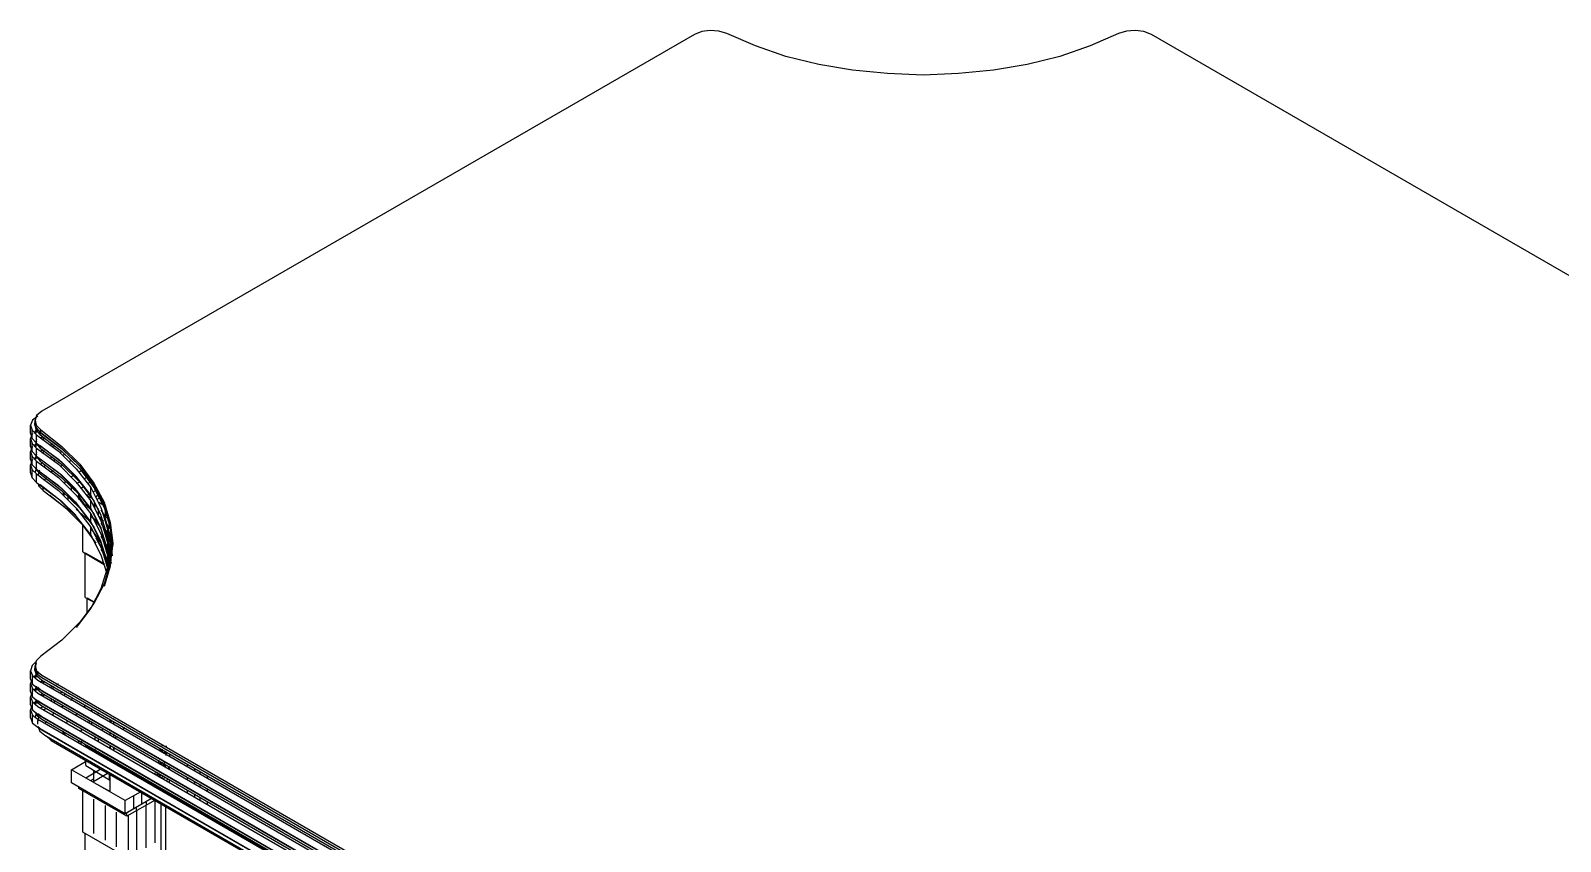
# Model space of a CAD drawing. Header units: inches. Extents: x 0.3 to 16.2, y 0.3 to 11.4.
# Drawn here: x 1.181 to 2.37, y 3.031 to 3.661 of the extents above; entities that cross this region are included whole.
import ezdxf

# ---------------------------------------------------------------- set-up
doc = ezdxf.new("R2010")
doc.units = ezdxf.units.IN
doc.header["$LTSCALE"] = 0.009843
doc.header["$MEASUREMENT"] = 0
doc.layers.add('GEOMETRY', color=7, linetype='Continuous')

msp = doc.modelspace()

# ---------------------------------------------------------------- linework, layer by layer
at = {"layer": 'GEOMETRY'}
for p, q in [((1.6972, 3.6583), (1.1898, 3.3657)), ((1.7028, 3.6606), (1.6972, 3.6583)), ((1.7094, 3.6614), (1.7028, 3.6606)), ((1.7161, 3.661), (1.7094, 3.6614)), ((1.7224, 3.6591), (1.7161, 3.661)), ((1.7445, 3.6496), (1.7224, 3.6591)), ((2.0268, 3.6591), (2.0047, 3.6496)), ((2.0331, 3.661), (2.0268, 3.6591)), ((2.0398, 3.6614), (2.0331, 3.661)), ((2.0465, 3.6606), (2.0398, 3.6614)), ((2.0524, 3.6583), (2.0465, 3.6606)), ((4.2079, 2.4138), (2.0524, 3.6583)), ((1.7681, 3.6413), (1.7445, 3.6496)), ((1.7937, 3.635), (1.7681, 3.6413)), ((1.9811, 3.6413), (1.9559, 3.635)), ((2.0047, 3.6496), (1.9811, 3.6413)), ((1.8201, 3.6307), (1.7937, 3.635)), ((1.8472, 3.628), (1.8201, 3.6307)), ((1.8748, 3.6268), (1.8472, 3.628)), ((1.9024, 3.628), (1.8748, 3.6268)), ((1.9295, 3.6307), (1.9024, 3.628)), ((1.9559, 3.635), (1.9295, 3.6307)), ((1.1898, 3.3657), (1.1858, 3.3622)), ((1.1827, 3.3587), (1.1811, 3.3547)), ((1.1811, 3.3547), (1.1823, 3.3508)), ((1.1811, 3.3547), (1.1823, 3.3508)), ((1.1811, 3.3484), (1.1811, 3.3547)), ((1.1866, 3.3618), (1.1827, 3.3587)), ((1.1846, 3.3575), (1.1843, 3.3567)), ((1.1843, 3.3567), (1.1854, 3.3528)), ((1.1843, 3.3567), (1.1854, 3.3528)), ((1.1843, 3.3547), (1.1843, 3.3567)), ((1.1843, 3.3547), (1.1854, 3.3508)), ((1.1858, 3.3622), (1.1846, 3.3587)), ((1.1846, 3.3587), (1.1854, 3.3547)), ((1.1846, 3.3587), (1.1854, 3.3547)), ((1.1846, 3.3567), (1.1846, 3.3587)), ((1.1846, 3.3567), (1.1854, 3.3528)), ((1.1854, 3.3528), (1.1854, 3.3547)), ((1.1854, 3.3547), (1.189, 3.3512)), ((1.1854, 3.3547), (1.189, 3.3512)), ((1.1811, 3.3484), (1.1823, 3.3445)), ((1.1827, 3.3484), (1.1811, 3.3445)), ((1.1811, 3.3445), (1.1823, 3.3406)), ((1.1811, 3.3445), (1.1823, 3.3406)), ((1.1811, 3.3382), (1.1811, 3.3445)), ((1.1823, 3.3445), (1.1823, 3.3508)), ((1.1823, 3.3508), (1.1858, 3.3472)), ((1.1823, 3.3508), (1.1858, 3.3472)), ((1.1823, 3.3445), (1.1858, 3.3409)), ((1.1854, 3.3508), (1.1839, 3.3492)), ((1.1858, 3.3524), (1.1843, 3.3484)), ((1.1858, 3.3421), (1.1843, 3.3382)), ((1.1858, 3.3504), (1.185, 3.348)), ((1.185, 3.3417), (1.1854, 3.3406)), ((1.1854, 3.3528), (1.189, 3.3492)), ((1.1854, 3.3508), (1.1854, 3.3528)), ((1.1854, 3.3528), (1.1886, 3.3492)), ((1.1854, 3.3528), (1.1886, 3.3492)), ((1.1854, 3.3508), (1.1886, 3.3472)), ((1.1854, 3.3445), (1.1858, 3.3437)), ((1.1854, 3.3445), (1.1858, 3.3437)), ((1.1854, 3.3425), (1.1858, 3.3417)), ((1.1854, 3.3406), (1.1854, 3.3425)), ((1.1854, 3.3425), (1.1858, 3.3417)), ((1.1854, 3.3425), (1.1858, 3.3417)), ((1.1858, 3.3472), (1.2028, 3.3346)), ((1.1858, 3.3472), (1.2028, 3.3346)), ((1.1858, 3.3409), (1.1858, 3.3472)), ((1.1866, 3.3516), (1.1862, 3.3516)), ((1.187, 3.3512), (1.1866, 3.3512)), ((1.1886, 3.3492), (1.2051, 3.3366)), ((1.1886, 3.3492), (1.2051, 3.3366)), ((1.1886, 3.3472), (1.1886, 3.3492)), ((1.1886, 3.3472), (1.2051, 3.3346)), ((1.189, 3.3512), (1.2055, 3.3382)), ((1.189, 3.3512), (1.2055, 3.3382)), ((1.189, 3.3492), (1.189, 3.3512)), ((1.189, 3.3492), (1.2055, 3.3366)), ((1.1898, 3.3453), (1.189, 3.3449)), ((1.1906, 3.3457), (1.1898, 3.3453)), ((1.1921, 3.3449), (1.1898, 3.3433)), ((1.1921, 3.3445), (1.1906, 3.3437)), ((1.1921, 3.3469), (1.1921, 3.3465)), ((1.1933, 3.3457), (1.1933, 3.3457)), ((1.1937, 3.3457), (1.1933, 3.3453)), ((1.1811, 3.3382), (1.1823, 3.3343)), ((1.1827, 3.3382), (1.1811, 3.3343)), ((1.1811, 3.3343), (1.1823, 3.3303)), ((1.1811, 3.3343), (1.1823, 3.3303)), ((1.1811, 3.328), (1.1811, 3.3343)), ((1.1823, 3.3343), (1.1823, 3.3406)), ((1.1823, 3.3406), (1.1858, 3.337)), ((1.1823, 3.3406), (1.1858, 3.337)), ((1.1823, 3.3343), (1.1858, 3.3307)), ((1.1823, 3.324), (1.1823, 3.3303)), ((1.1823, 3.3303), (1.1858, 3.3268)), ((1.1823, 3.3303), (1.1858, 3.3268)), ((1.1854, 3.3406), (1.1839, 3.339)), ((1.1854, 3.3303), (1.1839, 3.3287)), ((1.1858, 3.3319), (1.1843, 3.328)), ((1.1858, 3.3402), (1.185, 3.3378)), ((1.185, 3.3315), (1.1854, 3.3303)), ((1.1858, 3.3299), (1.185, 3.328)), ((1.1854, 3.3406), (1.1886, 3.337)), ((1.1854, 3.3343), (1.1858, 3.3335)), ((1.1854, 3.3343), (1.1858, 3.3335)), ((1.1854, 3.3323), (1.1858, 3.3319)), ((1.1854, 3.3303), (1.1854, 3.3323)), ((1.1854, 3.3323), (1.1858, 3.3319)), ((1.1854, 3.3323), (1.1858, 3.3319)), ((1.1854, 3.3303), (1.1886, 3.3268)), ((1.1858, 3.3409), (1.2028, 3.3283)), ((1.1858, 3.337), (1.2028, 3.3244)), ((1.1858, 3.337), (1.2028, 3.3244)), ((1.1858, 3.3307), (1.1858, 3.337)), ((1.1858, 3.3307), (1.2028, 3.3181)), ((1.1886, 3.339), (1.2051, 3.3264)), ((1.1886, 3.339), (1.2051, 3.3264)), ((1.1886, 3.339), (1.2051, 3.3264)), ((1.1886, 3.337), (1.1886, 3.339)), ((1.1886, 3.337), (1.2051, 3.3244)), ((1.1898, 3.335), (1.189, 3.3346)), ((1.1906, 3.3358), (1.1898, 3.335)), ((1.1921, 3.3346), (1.1898, 3.3331)), ((1.1921, 3.3346), (1.1906, 3.3335)), ((1.198, 3.3402), (1.1965, 3.339)), ((1.198, 3.3299), (1.1965, 3.3291)), ((1.1996, 3.339), (1.198, 3.3382)), ((1.1996, 3.339), (1.198, 3.3378)), ((1.1996, 3.3409), (1.1996, 3.3409)), ((1.2012, 3.3398), (1.2008, 3.3398)), ((1.2012, 3.3398), (1.2012, 3.3398)), ((1.2028, 3.3346), (1.2165, 3.3209)), ((1.2028, 3.3346), (1.2165, 3.3209)), ((1.2055, 3.3343), (1.2039, 3.3331)), ((1.2051, 3.3366), (1.2193, 3.3228)), ((1.2051, 3.3366), (1.2193, 3.3228)), ((1.2051, 3.3346), (1.2193, 3.3209)), ((1.2055, 3.3382), (1.2193, 3.3244)), ((1.2055, 3.3382), (1.2193, 3.3244)), ((1.2055, 3.3366), (1.2193, 3.3228)), ((1.2079, 3.3323), (1.2059, 3.3311)), ((1.2071, 3.335), (1.2067, 3.335)), ((1.2091, 3.3327), (1.2091, 3.3327)), ((1.1811, 3.328), (1.1823, 3.324)), ((1.1827, 3.328), (1.1811, 3.324)), ((1.1811, 3.324), (1.1823, 3.3201)), ((1.1811, 3.324), (1.1823, 3.3201)), ((1.1811, 3.3177), (1.1811, 3.324)), ((1.1823, 3.324), (1.1858, 3.3205)), ((1.1823, 3.3138), (1.1823, 3.3201)), ((1.1823, 3.3201), (1.1858, 3.3169)), ((1.1823, 3.3201), (1.1858, 3.3169)), ((1.1858, 3.3217), (1.1843, 3.3177)), ((1.185, 3.3213), (1.1854, 3.3201)), ((1.1854, 3.324), (1.1858, 3.3236)), ((1.1854, 3.324), (1.1858, 3.3236)), ((1.1854, 3.322), (1.1858, 3.3217)), ((1.1854, 3.3201), (1.1854, 3.322)), ((1.1854, 3.322), (1.1858, 3.3217)), ((1.1854, 3.322), (1.1858, 3.3217)), ((1.1854, 3.3201), (1.1886, 3.3169)), ((1.1858, 3.3268), (1.2028, 3.3142)), ((1.1858, 3.3268), (1.2028, 3.3142)), ((1.1858, 3.3205), (1.1858, 3.3268)), ((1.1858, 3.3205), (1.2028, 3.3079)), ((1.1874, 3.3181), (1.1866, 3.3157)), ((1.1882, 3.3197), (1.1878, 3.3193)), ((1.1886, 3.3287), (1.2051, 3.3161)), ((1.1886, 3.3287), (1.2051, 3.3161)), ((1.1886, 3.3287), (1.2051, 3.3161)), ((1.1886, 3.3268), (1.1886, 3.3287)), ((1.1886, 3.3268), (1.2051, 3.3142)), ((1.1886, 3.3185), (1.2051, 3.3059)), ((1.1886, 3.3185), (1.2051, 3.3059)), ((1.1886, 3.3185), (1.2051, 3.3059)), ((1.1886, 3.3169), (1.1886, 3.3185)), ((1.1898, 3.3252), (1.189, 3.3244)), ((1.1906, 3.3256), (1.1898, 3.3252)), ((1.1921, 3.3232), (1.1913, 3.3224)), ((1.1929, 3.3236), (1.1921, 3.3232)), ((1.1988, 3.3193), (1.1972, 3.3185)), ((1.1972, 3.3185), (1.1972, 3.3185)), ((1.2004, 3.328), (1.1992, 3.3272)), ((1.2028, 3.3283), (1.2165, 3.3146)), ((1.2028, 3.3244), (1.2165, 3.3106)), ((1.2028, 3.3244), (1.2165, 3.3106)), ((1.2028, 3.3181), (1.2165, 3.3043)), ((1.2059, 3.3236), (1.2043, 3.3224)), ((1.2051, 3.3264), (1.2165, 3.315)), ((1.2051, 3.3264), (1.2165, 3.315)), ((1.2051, 3.3264), (1.2165, 3.315)), ((1.2051, 3.3244), (1.2193, 3.3106)), ((1.2126, 3.3272), (1.211, 3.3264)), ((1.2138, 3.328), (1.2138, 3.328)), ((1.2165, 3.3209), (1.228, 3.3063)), ((1.2165, 3.3209), (1.228, 3.3063)), ((1.2205, 3.3193), (1.2185, 3.3181)), ((1.2193, 3.3244), (1.2303, 3.3098)), ((1.2193, 3.3244), (1.2303, 3.3098)), ((1.2193, 3.3228), (1.2303, 3.3079)), ((1.2193, 3.3228), (1.2303, 3.3079)), ((1.2193, 3.3228), (1.2303, 3.3079)), ((1.2193, 3.3209), (1.2303, 3.3063)), ((1.2217, 3.3197), (1.2213, 3.3197)), ((1.1811, 3.3177), (1.1823, 3.3138)), ((1.1823, 3.3138), (1.1858, 3.3102)), ((1.1854, 3.3138), (1.1858, 3.3134)), ((1.1854, 3.3138), (1.1858, 3.3134)), ((1.1854, 3.3118), (1.1858, 3.3114)), ((1.1858, 3.3169), (1.2028, 3.3039)), ((1.1858, 3.3169), (1.2028, 3.3039)), ((1.1858, 3.3102), (1.1858, 3.3169)), ((1.1858, 3.3102), (1.2028, 3.2976)), ((1.187, 3.3094), (1.1874, 3.3075)), ((1.1874, 3.3075), (1.1874, 3.3091)), ((1.1874, 3.3075), (1.1909, 3.3039)), ((1.1886, 3.3169), (1.2051, 3.3039)), ((1.1886, 3.3087), (1.2051, 3.2957)), ((1.1909, 3.3039), (1.1909, 3.3067)), ((1.1929, 3.3138), (1.1917, 3.3114)), ((1.1933, 3.3154), (1.1933, 3.315)), ((1.2028, 3.3142), (1.2165, 3.3004)), ((1.2028, 3.3142), (1.2165, 3.3004)), ((1.2028, 3.3079), (1.2165, 3.2941)), ((1.2051, 3.3161), (1.2165, 3.3047)), ((1.2051, 3.3161), (1.2165, 3.3047)), ((1.2051, 3.3161), (1.2165, 3.3047)), ((1.2051, 3.3142), (1.2193, 3.3004)), ((1.2051, 3.3059), (1.2165, 3.2945)), ((1.2051, 3.3059), (1.2165, 3.2945)), ((1.2051, 3.3059), (1.2165, 3.2945)), ((1.2079, 3.311), (1.2075, 3.3094)), ((1.2083, 3.311), (1.2079, 3.311)), ((1.2142, 3.3154), (1.2126, 3.3146)), ((1.213, 3.3043), (1.213, 3.3071)), ((1.2165, 3.3146), (1.228, 3.3)), ((1.2165, 3.3106), (1.228, 3.2961)), ((1.2165, 3.3106), (1.228, 3.2961)), ((1.2193, 3.3106), (1.2165, 3.3094)), ((1.2193, 3.3106), (1.2303, 3.2961)), ((1.222, 3.3067), (1.2205, 3.3055)), ((1.2244, 3.3138), (1.2228, 3.313)), ((1.2256, 3.3146), (1.2252, 3.3142)), ((1.2272, 3.3102), (1.2256, 3.3094)), ((1.2283, 3.311), (1.228, 3.311)), ((1.228, 3.3063), (1.2358, 3.2909)), ((1.228, 3.3063), (1.2358, 3.2909)), ((1.228, 3.3), (1.228, 3.3063)), ((1.2303, 3.3098), (1.2382, 3.2949)), ((1.2303, 3.3098), (1.2382, 3.2949)), ((1.2303, 3.3079), (1.2303, 3.3098)), ((1.2303, 3.3079), (1.2382, 3.2929)), ((1.2303, 3.3079), (1.2382, 3.2929)), ((1.2303, 3.3079), (1.2382, 3.2929)), ((1.2303, 3.3063), (1.2303, 3.3079)), ((1.2303, 3.3063), (1.2382, 3.2909)), ((1.1909, 3.3039), (1.2075, 3.2913)), ((1.1961, 3.3004), (1.2122, 3.2874)), ((1.2028, 3.3039), (1.2165, 3.2902)), ((1.2028, 3.3039), (1.2165, 3.2902)), ((1.2028, 3.2976), (1.2165, 3.2839)), ((1.2051, 3.3039), (1.2193, 3.2902)), ((1.2051, 3.2957), (1.2165, 3.2846)), ((1.2063, 3.3024), (1.2063, 3.3028)), ((1.2063, 3.3024), (1.2067, 3.3)), ((1.2071, 3.2996), (1.2071, 3.3024)), ((1.2102, 3.3), (1.2165, 3.2945)), ((1.2102, 3.3), (1.2165, 3.2945)), ((1.2102, 3.2969), (1.2102, 3.3)), ((1.2161, 3.3051), (1.2165, 3.3051)), ((1.2161, 3.3051), (1.2165, 3.3051)), ((1.2161, 3.2953), (1.2165, 3.2949)), ((1.2165, 3.3043), (1.228, 3.2898)), ((1.2165, 3.3004), (1.228, 3.2858)), ((1.2165, 3.3004), (1.228, 3.2858)), ((1.2165, 3.2941), (1.228, 3.2795)), ((1.2185, 3.302), (1.2193, 3.298)), ((1.2185, 3.302), (1.2193, 3.298)), ((1.2185, 3.2969), (1.2185, 3.302)), ((1.2193, 3.3004), (1.2303, 3.2858)), ((1.2193, 3.2972), (1.2193, 3.298)), ((1.2193, 3.298), (1.222, 3.2945)), ((1.2193, 3.298), (1.222, 3.2945)), ((1.222, 3.2945), (1.228, 3.289)), ((1.222, 3.2945), (1.228, 3.289)), ((1.222, 3.2933), (1.222, 3.2945)), ((1.2244, 3.3004), (1.2287, 3.298)), ((1.2244, 3.3004), (1.2287, 3.298)), ((1.2264, 3.3008), (1.2252, 3.3)), ((1.228, 3.3), (1.2358, 3.2846)), ((1.228, 3.2961), (1.2358, 3.2807)), ((1.228, 3.2961), (1.2358, 3.2807)), ((1.228, 3.2898), (1.228, 3.2961)), ((1.2331, 3.3047), (1.2295, 3.3028)), ((1.2303, 3.2961), (1.2358, 3.285)), ((1.2307, 3.2913), (1.2307, 3.2941)), ((1.2323, 3.2996), (1.2319, 3.2984)), ((1.2346, 3.3016), (1.2323, 3.2996)), ((1.2362, 3.2988), (1.2327, 3.2969)), ((1.2335, 3.2953), (1.2394, 3.2917)), ((1.2335, 3.2953), (1.2394, 3.2917)), ((1.2382, 3.2949), (1.2429, 3.2791)), ((1.2382, 3.2949), (1.2429, 3.2791)), ((1.2075, 3.2913), (1.2213, 3.2776)), ((1.2165, 3.2902), (1.228, 3.2756)), ((1.2165, 3.2902), (1.228, 3.2756)), ((1.2165, 3.2894), (1.2264, 3.2807)), ((1.2165, 3.2839), (1.228, 3.2693)), ((1.2193, 3.2902), (1.2303, 3.2756)), ((1.2217, 3.2839), (1.2217, 3.285)), ((1.228, 3.2898), (1.2358, 3.2744)), ((1.228, 3.2858), (1.2358, 3.2705)), ((1.228, 3.2858), (1.2358, 3.2705)), ((1.228, 3.2795), (1.228, 3.2858)), ((1.228, 3.2843), (1.2358, 3.2752)), ((1.228, 3.2843), (1.2358, 3.2752)), ((1.228, 3.2843), (1.2335, 3.2791)), ((1.2303, 3.2858), (1.2358, 3.2748)), ((1.2307, 3.2913), (1.2311, 3.2902)), ((1.2311, 3.2937), (1.2311, 3.2925)), ((1.2311, 3.2937), (1.2311, 3.2925)), ((1.2311, 3.2925), (1.2339, 3.2894)), ((1.2311, 3.2925), (1.2339, 3.2894)), ((1.2335, 3.285), (1.2339, 3.285)), ((1.2339, 3.2843), (1.2339, 3.2894)), ((1.2339, 3.2843), (1.237, 3.2811)), ((1.2346, 3.2831), (1.2378, 3.2803)), ((1.2346, 3.2831), (1.2378, 3.2803)), ((1.2358, 3.2909), (1.2406, 3.2752)), ((1.2358, 3.2909), (1.2406, 3.2752)), ((1.2358, 3.289), (1.2382, 3.2846)), ((1.2358, 3.289), (1.2382, 3.2846)), ((1.2358, 3.2846), (1.2406, 3.2689)), ((1.2374, 3.2854), (1.2425, 3.2807)), ((1.2374, 3.2854), (1.2425, 3.2807)), ((1.2382, 3.2929), (1.2429, 3.2772)), ((1.2382, 3.2929), (1.2429, 3.2772)), ((1.2382, 3.2929), (1.2429, 3.2772)), ((1.2382, 3.2909), (1.2429, 3.2752)), ((1.2382, 3.2846), (1.2429, 3.2689)), ((1.2382, 3.2846), (1.2429, 3.2689)), ((1.2382, 3.2827), (1.2429, 3.2669)), ((1.2382, 3.2827), (1.2429, 3.2669)), ((1.2382, 3.2827), (1.2429, 3.2669)), ((1.2394, 3.2839), (1.2394, 3.2917)), ((1.2406, 3.2827), (1.2417, 3.2831)), ((1.2413, 3.2831), (1.2417, 3.2831)), ((1.2413, 3.2815), (1.2413, 3.2831)), ((1.2413, 3.2831), (1.2417, 3.2831)), ((1.2213, 3.2776), (1.2319, 3.263)), ((1.2217, 3.2563), (1.2217, 3.2768)), ((1.2264, 3.2807), (1.228, 3.2791)), ((1.228, 3.2795), (1.2358, 3.2642)), ((1.228, 3.2756), (1.2358, 3.2606)), ((1.228, 3.2756), (1.2358, 3.2606)), ((1.228, 3.2693), (1.228, 3.2756)), ((1.228, 3.2744), (1.2362, 3.2626)), ((1.228, 3.2744), (1.2362, 3.2626)), ((1.2303, 3.2756), (1.2358, 3.2646)), ((1.2358, 3.2807), (1.2406, 3.265)), ((1.2358, 3.2807), (1.2406, 3.265)), ((1.2358, 3.2787), (1.2382, 3.2744)), ((1.2358, 3.2787), (1.2382, 3.2744)), ((1.2358, 3.2744), (1.2406, 3.2587)), ((1.2358, 3.2705), (1.2406, 3.2551)), ((1.2358, 3.2705), (1.2406, 3.2551)), ((1.2374, 3.2752), (1.2378, 3.2752)), ((1.2378, 3.2752), (1.2441, 3.2673)), ((1.2382, 3.2744), (1.2429, 3.2587)), ((1.2382, 3.2744), (1.2429, 3.2587)), ((1.2382, 3.2724), (1.2429, 3.2567)), ((1.2382, 3.2724), (1.2429, 3.2567)), ((1.2382, 3.2724), (1.2429, 3.2567)), ((1.2386, 3.272), (1.2402, 3.2705)), ((1.2386, 3.272), (1.2402, 3.2705)), ((1.2398, 3.2783), (1.2437, 3.2744)), ((1.2402, 3.2776), (1.2437, 3.2732)), ((1.2402, 3.2776), (1.2437, 3.2732)), ((1.2402, 3.2705), (1.2449, 3.263)), ((1.2402, 3.2705), (1.2449, 3.263)), ((1.2406, 3.2752), (1.2425, 3.2594)), ((1.2406, 3.2752), (1.2425, 3.2594)), ((1.2406, 3.272), (1.2429, 3.265)), ((1.2425, 3.2744), (1.2425, 3.2756)), ((1.2429, 3.2791), (1.2449, 3.263)), ((1.2429, 3.2791), (1.2449, 3.263)), ((1.2429, 3.2772), (1.2449, 3.2614)), ((1.2429, 3.2772), (1.2445, 3.2614)), ((1.2429, 3.2772), (1.2445, 3.2614)), ((1.2429, 3.2752), (1.2445, 3.2594)), ((1.2429, 3.2744), (1.2429, 3.2752)), ((1.228, 3.2693), (1.2358, 3.2539)), ((1.2319, 3.2673), (1.2398, 3.252)), ((1.2319, 3.2673), (1.2398, 3.252)), ((1.2358, 3.2701), (1.2378, 3.2677)), ((1.2358, 3.2685), (1.2382, 3.2642)), ((1.2358, 3.2685), (1.2382, 3.2642)), ((1.2358, 3.2642), (1.2406, 3.2484)), ((1.2358, 3.2606), (1.2406, 3.2449)), ((1.2358, 3.2606), (1.2406, 3.2449)), ((1.2362, 3.2626), (1.2366, 3.2622)), ((1.2362, 3.2626), (1.2366, 3.2622)), ((1.2362, 3.2591), (1.2362, 3.2626)), ((1.2362, 3.2591), (1.2429, 3.2461)), ((1.2382, 3.2642), (1.2429, 3.2484)), ((1.2382, 3.2642), (1.2429, 3.2484)), ((1.2382, 3.2622), (1.2429, 3.2465)), ((1.2382, 3.2622), (1.2429, 3.2465)), ((1.2382, 3.2622), (1.2429, 3.2465)), ((1.2402, 3.2654), (1.2441, 3.2587)), ((1.2406, 3.2689), (1.2425, 3.2531)), ((1.2406, 3.265), (1.2425, 3.2492)), ((1.2406, 3.265), (1.2425, 3.2492)), ((1.2406, 3.2622), (1.2429, 3.2547)), ((1.2425, 3.2594), (1.2406, 3.2433)), ((1.2406, 3.2587), (1.2425, 3.2429)), ((1.2425, 3.2665), (1.2425, 3.2693)), ((1.2425, 3.25), (1.2425, 3.2614)), ((1.2425, 3.2531), (1.2425, 3.2594)), ((1.2429, 3.2661), (1.2429, 3.2693)), ((1.2429, 3.2689), (1.2445, 3.2531)), ((1.2429, 3.2689), (1.2445, 3.2531)), ((1.2429, 3.2669), (1.2441, 3.2563)), ((1.2429, 3.2669), (1.2441, 3.2563)), ((1.2429, 3.2669), (1.2441, 3.2563)), ((1.2429, 3.265), (1.2441, 3.2555)), ((1.2449, 3.263), (1.2429, 3.2472)), ((1.2445, 3.2614), (1.2429, 3.2453)), ((1.2429, 3.25), (1.2429, 3.261)), ((1.2429, 3.2587), (1.2437, 3.2524)), ((1.2429, 3.2587), (1.2437, 3.2524)), ((1.2445, 3.2594), (1.2445, 3.2614)), ((1.2449, 3.2614), (1.2449, 3.263)), ((1.2217, 3.2563), (1.2382, 3.2465)), ((1.2236, 3.2555), (1.2382, 3.2472)), ((1.2236, 3.2555), (1.2382, 3.2472)), ((1.2236, 3.2209), (1.2236, 3.2555)), ((1.2358, 3.2583), (1.2382, 3.2539)), ((1.2358, 3.2583), (1.2382, 3.2539)), ((1.2358, 3.2539), (1.2406, 3.2386)), ((1.2382, 3.2539), (1.2417, 3.2425)), ((1.2382, 3.2539), (1.2417, 3.2425)), ((1.2382, 3.2524), (1.2413, 3.2417)), ((1.2429, 3.2472), (1.2382, 3.2315)), ((1.2398, 3.252), (1.2421, 3.2445)), ((1.2398, 3.252), (1.2421, 3.2445)), ((1.2398, 3.248), (1.2398, 3.2476)), ((1.2398, 3.2476), (1.2417, 3.2421)), ((1.2406, 3.2551), (1.2417, 3.2433)), ((1.2406, 3.2551), (1.2417, 3.2433)), ((1.2406, 3.2539), (1.2441, 3.2476)), ((1.2406, 3.2539), (1.2441, 3.2476)), ((1.2406, 3.252), (1.2429, 3.2449)), ((1.2406, 3.2484), (1.2413, 3.2417)), ((1.2425, 3.2492), (1.2417, 3.2429)), ((1.2425, 3.2429), (1.2425, 3.2492)), ((1.2425, 3.2441), (1.2425, 3.2465)), ((1.2429, 3.2567), (1.2433, 3.2512)), ((1.2429, 3.2567), (1.2433, 3.2512)), ((1.2429, 3.2567), (1.2433, 3.2512)), ((1.2429, 3.2547), (1.2433, 3.2504)), ((1.2429, 3.2484), (1.2429, 3.2472)), ((1.2429, 3.2484), (1.2429, 3.2472)), ((1.2406, 3.2433), (1.2358, 3.2276)), ((1.2429, 3.2453), (1.2382, 3.2295)), ((1.2406, 3.2449), (1.2409, 3.2409)), ((1.2406, 3.2449), (1.2409, 3.2409)), ((1.2421, 3.2449), (1.2429, 3.2445)), ((1.2421, 3.2449), (1.2429, 3.2445)), ((1.2421, 3.2441), (1.2425, 3.2441)), ((1.2358, 3.2276), (1.228, 3.2126)), ((1.2382, 3.2315), (1.2303, 3.2161)), ((1.228, 3.2126), (1.2165, 3.1976)), ((1.2303, 3.2161), (1.2193, 3.2016)), ((1.2236, 3.2209), (1.2307, 3.2169)), ((1.2252, 3.2205), (1.2307, 3.2173)), ((1.2252, 3.2205), (1.2307, 3.2173)), ((1.2252, 3.2094), (1.2252, 3.2205)), ((1.2193, 3.2016), (1.2055, 3.1878)), ((1.2055, 3.1878), (1.189, 3.1752)), ((1.189, 3.1752), (1.1854, 3.1717)), ((1.1823, 3.1681), (1.1811, 3.1638)), ((1.1811, 3.1638), (1.1827, 3.1602)), ((1.1811, 3.1638), (1.1827, 3.1602)), ((1.1811, 3.1575), (1.1811, 3.1638)), ((1.1858, 3.1713), (1.1823, 3.1681)), ((1.1854, 3.1697), (1.1843, 3.1657)), ((1.1843, 3.1657), (1.1858, 3.1618)), ((1.1843, 3.1657), (1.1858, 3.1618)), ((1.1843, 3.1642), (1.1843, 3.1657)), ((1.1843, 3.1642), (1.1858, 3.1602)), ((1.1854, 3.1717), (1.1846, 3.1677)), ((1.1846, 3.1677), (1.1858, 3.1638)), ((1.1846, 3.1677), (1.1858, 3.1638)), ((1.1846, 3.1657), (1.1846, 3.1677)), ((1.1846, 3.1657), (1.1858, 3.1618)), ((1.187, 3.1634), (1.1854, 3.1614)), ((1.1858, 3.1618), (1.1858, 3.1638)), ((1.1858, 3.1638), (1.1898, 3.1606)), ((1.1858, 3.1638), (1.1898, 3.1606)), ((1.1811, 3.1575), (1.1827, 3.1535)), ((1.1819, 3.1559), (1.1811, 3.1539)), ((1.1811, 3.1539), (1.1827, 3.15)), ((1.1811, 3.1539), (1.1827, 3.15)), ((1.1811, 3.1476), (1.1811, 3.1539)), ((1.1827, 3.1583), (1.1823, 3.1579)), ((1.1827, 3.1535), (1.1827, 3.1602)), ((1.1827, 3.1602), (1.1866, 3.1567)), ((1.1827, 3.1602), (1.1866, 3.1567)), ((1.1827, 3.1535), (1.1866, 3.1504)), ((1.1858, 3.1614), (1.1839, 3.1591)), ((1.1854, 3.1614), (1.1846, 3.1587)), ((1.1854, 3.1516), (1.1846, 3.1484)), ((1.1854, 3.1598), (1.185, 3.1583)), ((1.185, 3.152), (1.1858, 3.15)), ((1.1858, 3.1602), (1.1854, 3.1598)), ((1.1854, 3.1516), (1.1854, 3.1516)), ((1.1858, 3.1618), (1.1898, 3.1587)), ((1.1858, 3.1602), (1.1858, 3.1618)), ((1.1858, 3.1618), (1.1898, 3.1587)), ((1.1858, 3.1618), (1.1898, 3.1587)), ((1.1862, 3.1618), (1.1858, 3.1614)), ((1.1858, 3.1602), (1.1898, 3.1567)), ((1.1858, 3.15), (1.1858, 3.152)), ((1.1862, 3.1516), (1.1858, 3.1512)), ((1.187, 3.1614), (1.1866, 3.161)), ((1.1866, 3.1567), (3.3457, 1.9102)), ((1.1866, 3.1567), (3.3457, 1.9102)), ((1.1906, 3.1563), (1.1886, 3.1547)), ((1.1898, 3.1606), (3.3457, 1.9157)), ((1.1898, 3.1606), (3.3457, 1.9157)), ((1.1898, 3.1587), (3.3457, 1.9142)), ((1.1898, 3.1587), (3.3457, 1.9138)), ((1.1898, 3.1587), (3.3457, 1.9138)), ((1.1898, 3.1567), (3.3457, 1.9118)), ((1.1921, 3.1555), (1.1906, 3.1543)), ((1.1917, 3.1555), (1.1906, 3.1547)), ((1.1921, 3.1575), (1.1921, 3.1575)), ((1.1933, 3.1567), (1.1933, 3.1567)), ((1.1933, 3.1567), (1.1933, 3.1567)), ((1.198, 3.152), (1.1969, 3.1508)), ((1.1996, 3.1531), (1.1996, 3.1531)), ((1.2012, 3.1524), (1.2008, 3.1524)), ((1.2008, 3.1524), (1.2008, 3.1524)), ((1.2028, 3.1535), (1.2024, 3.1535)), ((1.1811, 3.1476), (1.1827, 3.1437)), ((1.1819, 3.1461), (1.1811, 3.1437)), ((1.1811, 3.1437), (1.1827, 3.1398)), ((1.1811, 3.1437), (1.1827, 3.1398)), ((1.1811, 3.1374), (1.1811, 3.1437)), ((1.1827, 3.148), (1.1823, 3.1476)), ((1.1827, 3.1437), (1.1827, 3.15)), ((1.1827, 3.15), (1.1866, 3.1465)), ((1.1827, 3.15), (1.1866, 3.1465)), ((1.1827, 3.1437), (1.1866, 3.1402)), ((1.1827, 3.1335), (1.1827, 3.1398)), ((1.1827, 3.1398), (1.1866, 3.1362)), ((1.1827, 3.1398), (1.1866, 3.1362)), ((1.1858, 3.1512), (1.1839, 3.1492)), ((1.1858, 3.1409), (1.1839, 3.139)), ((1.1854, 3.1413), (1.1846, 3.1382)), ((1.1854, 3.1496), (1.185, 3.148)), ((1.185, 3.1417), (1.1858, 3.1398)), ((1.1858, 3.15), (1.1854, 3.1496)), ((1.1854, 3.1413), (1.1854, 3.1413)), ((1.1858, 3.1398), (1.1854, 3.1394)), ((1.1858, 3.15), (1.1898, 3.1465)), ((1.1858, 3.1398), (1.1858, 3.1417)), ((1.1862, 3.1413), (1.1858, 3.1409)), ((1.1858, 3.1398), (1.1898, 3.1366)), ((1.1866, 3.1512), (1.1898, 3.1484)), ((1.1866, 3.1512), (1.1898, 3.1484)), ((1.1866, 3.1512), (1.1898, 3.1484)), ((1.1866, 3.1504), (3.3457, 1.9039)), ((1.1866, 3.1465), (3.3457, 1.9)), ((1.1866, 3.1465), (3.3457, 1.9)), ((1.1866, 3.1409), (1.1898, 3.1386)), ((1.1866, 3.1409), (1.1898, 3.1386)), ((1.1866, 3.1409), (1.1898, 3.1386)), ((1.1866, 3.1402), (3.3457, 1.8937)), ((1.1906, 3.1461), (1.1886, 3.1449)), ((1.1898, 3.1484), (3.3457, 1.9039)), ((1.1898, 3.1484), (3.3457, 1.9039)), ((1.1898, 3.1484), (3.3457, 1.9039)), ((1.1898, 3.1465), (3.3457, 1.902)), ((1.1921, 3.1453), (1.1906, 3.1445)), ((1.1917, 3.1453), (1.1906, 3.1445)), ((1.198, 3.1417), (1.1969, 3.1409)), ((1.1996, 3.1512), (1.198, 3.15)), ((1.1992, 3.1512), (1.198, 3.15)), ((1.2008, 3.1402), (1.1992, 3.1394)), ((1.2051, 3.1472), (1.2043, 3.1465)), ((1.2055, 3.1476), (1.2051, 3.1472)), ((1.2067, 3.1488), (1.2067, 3.1488)), ((1.2075, 3.1453), (1.2071, 3.1453)), ((1.2083, 3.1461), (1.2075, 3.1453)), ((1.2094, 3.1476), (1.2094, 3.1472)), ((1.2138, 3.1429), (1.2122, 3.1409)), ((1.215, 3.1441), (1.215, 3.1441)), ((1.1811, 3.1374), (1.1827, 3.1335)), ((1.1819, 3.1358), (1.1811, 3.1335)), ((1.1811, 3.1335), (1.1827, 3.1295)), ((1.1811, 3.1335), (1.1827, 3.1295)), ((1.1811, 3.1272), (1.1811, 3.1335)), ((1.1827, 3.1378), (1.1823, 3.1374)), ((1.1827, 3.1335), (1.1866, 3.1299)), ((1.1827, 3.1232), (1.1827, 3.1295)), ((1.1827, 3.1295), (1.1866, 3.1264)), ((1.1827, 3.1295), (1.1866, 3.1264)), ((1.1854, 3.1311), (1.1846, 3.128)), ((1.1854, 3.1394), (1.185, 3.1378)), ((1.185, 3.1315), (1.1858, 3.1295)), ((1.1854, 3.1311), (1.1854, 3.1311)), ((1.1858, 3.1295), (1.1858, 3.1315)), ((1.1858, 3.1295), (1.1898, 3.1264)), ((1.1866, 3.1362), (3.3457, 1.8902)), ((1.1866, 3.1362), (3.3457, 1.8902)), ((1.1866, 3.1307), (1.1898, 3.1283)), ((1.1866, 3.1307), (1.1898, 3.1283)), ((1.1866, 3.1307), (1.1898, 3.1283)), ((1.1866, 3.1299), (3.3457, 1.8835)), ((1.1874, 3.1291), (1.1866, 3.1252)), ((1.1878, 3.1295), (1.1874, 3.1291)), ((1.1906, 3.1358), (1.1886, 3.1346)), ((1.1898, 3.1386), (3.3457, 1.8937)), ((1.1898, 3.1386), (3.3457, 1.8937)), ((1.1898, 3.1386), (3.3457, 1.8937)), ((1.1898, 3.1366), (3.3457, 1.8917)), ((1.1898, 3.1283), (3.3457, 1.8835)), ((1.1898, 3.1283), (3.3457, 1.8835)), ((1.1898, 3.1283), (3.3457, 1.8835)), ((1.1933, 3.1346), (1.1917, 3.1335)), ((1.1992, 3.1311), (1.198, 3.1299)), ((1.2067, 3.1366), (1.2055, 3.1358)), ((1.2173, 3.1307), (1.2161, 3.1295)), ((1.2244, 3.137), (1.2228, 3.1358)), ((1.2256, 3.1382), (1.2256, 3.1382)), ((1.2268, 3.1394), (1.2264, 3.139)), ((1.2287, 3.1362), (1.2287, 3.1362)), ((1.2287, 3.1327), (1.2287, 3.1343)), ((1.2343, 3.1311), (1.2331, 3.1299)), ((1.2358, 3.1323), (1.2354, 3.1323)), ((1.2429, 3.128), (1.2429, 3.1283)), ((1.1811, 3.1272), (1.1827, 3.1232)), ((1.1827, 3.1232), (1.1866, 3.1201)), ((1.1866, 3.1264), (3.3457, 1.8799)), ((1.1866, 3.1264), (3.3457, 1.8799)), ((1.1866, 3.1252), (1.1866, 3.1248)), ((1.1866, 3.1252), (1.1866, 3.1248)), ((1.1866, 3.1224), (1.1866, 3.1252)), ((1.1866, 3.1209), (1.1882, 3.1169)), ((1.1866, 3.1205), (1.1898, 3.1181)), ((1.1866, 3.1201), (3.3457, 1.8736)), ((1.1882, 3.1169), (1.1882, 3.1193)), ((1.1882, 3.1169), (1.1921, 3.1138)), ((1.1898, 3.1264), (3.3457, 1.8815)), ((1.1898, 3.1181), (3.3457, 1.8732)), ((1.1917, 3.1169), (1.1921, 3.1165)), ((1.1929, 3.1248), (1.1925, 3.1228)), ((1.2063, 3.1173), (1.2079, 3.1138)), ((1.2063, 3.1173), (1.2079, 3.1138)), ((1.2063, 3.115), (1.2063, 3.1173)), ((1.2102, 3.1248), (1.2091, 3.1236)), ((1.2102, 3.1248), (1.2102, 3.1248)), ((1.2209, 3.1185), (1.2201, 3.1173)), ((1.222, 3.1197), (1.222, 3.1197)), ((1.2276, 3.1248), (1.2264, 3.1236)), ((1.2287, 3.1224), (1.2287, 3.124)), ((1.2287, 3.1157), (1.2433, 3.1075)), ((1.2378, 3.1189), (1.2366, 3.1177)), ((1.2429, 3.1244), (1.2429, 3.126)), ((1.2441, 3.1252), (1.2429, 3.124)), ((1.2429, 3.1142), (1.2429, 3.1161)), ((1.2457, 3.1268), (1.2453, 3.1264)), ((1.2457, 3.1264), (1.2457, 3.1268)), ((1.2457, 3.1228), (1.2457, 3.1244)), ((1.2543, 3.1197), (1.2531, 3.1185)), ((1.2555, 3.1209), (1.2555, 3.1209)), ((1.1921, 3.1138), (3.3457, 1.8701)), ((1.1933, 3.1134), (1.1972, 3.1098)), ((1.1972, 3.1098), (3.3461, 1.8693)), ((1.2185, 3.1075), (1.2185, 3.1094)), ((1.2205, 3.1067), (1.2205, 3.1091)), ((1.2205, 3.1091), (1.224, 3.1059)), ((1.2205, 3.1091), (1.224, 3.1059)), ((1.224, 3.1059), (3.348, 1.8799)), ((1.224, 3.1059), (3.348, 1.8799)), ((1.224, 3.1047), (1.224, 3.1059)), ((1.224, 3.1039), (1.224, 3.1039)), ((1.226, 3.1051), (1.2256, 3.1051)), ((1.2315, 3.1122), (1.2311, 3.1118)), ((1.2311, 3.1118), (1.2311, 3.1106)), ((1.2339, 3.1098), (1.2335, 3.1094)), ((1.2339, 3.1091), (1.2339, 3.111)), ((1.2429, 3.1059), (1.2429, 3.1035)), ((1.2429, 3.1039), (1.2429, 3.1059)), ((1.2433, 3.1075), (1.2433, 3.1071)), ((1.2457, 3.1126), (1.2457, 3.1146)), ((1.2457, 3.1024), (1.2457, 3.1043)), ((1.2461, 3.1024), (1.2461, 3.1039)), ((1.248, 3.113), (1.2469, 3.1118)), ((1.2819, 3.1055), (1.2819, 3.1055)), ((1.2827, 3.1051), (1.2827, 3.1051)), ((1.2831, 3.1051), (1.2831, 3.1047)), ((1.2831, 3.1047), (1.2831, 3.1047)), ((1.2835, 3.1067), (1.2835, 3.1055)), ((1.2835, 3.1055), (1.2835, 3.1067)), ((1.2835, 3.1047), (1.2835, 3.1047)), ((1.2835, 3.1047), (1.2835, 3.1047)), ((1.2866, 3.1055), (1.2866, 3.1047)), ((1.2866, 3.1043), (1.2866, 3.1055)), ((1.2866, 3.1047), (1.2866, 3.1043)), ((1.2866, 3.1047), (1.2866, 3.1043)), ((1.2866, 3.1047), (1.2866, 3.1043)), ((1.213, 3.087), (1.2252, 3.0941)), ((1.224, 3.0902), (1.224, 3.0945)), ((1.2307, 3.1031), (1.2315, 3.1016)), ((1.2362, 3.1016), (3.3488, 1.8815)), ((1.2362, 3.1016), (3.3488, 1.8815)), ((1.2807, 3.0941), (1.2803, 3.0925)), ((1.2819, 3.102), (1.2819, 3.1035)), ((1.2819, 3.0933), (1.2819, 3.0909)), ((1.2819, 3.0917), (1.2819, 3.0933)), ((1.2823, 3.1031), (1.2823, 3.1016)), ((1.2827, 3.0929), (1.2823, 3.0913)), ((1.2831, 3.1031), (1.2827, 3.1012)), ((1.2831, 3.0929), (1.2827, 3.0913)), ((1.2831, 3.1028), (1.2835, 3.1008)), ((1.2835, 3.1031), (1.2835, 3.1008)), ((1.2835, 3.1008), (1.2835, 3.1031)), ((1.2843, 3.0921), (1.2839, 3.0906)), ((1.285, 3.0925), (1.2843, 3.0902)), ((1.285, 3.1016), (1.285, 3.1)), ((1.285, 3.0937), (1.285, 3.0937)), ((1.2854, 3.1035), (1.2854, 3.1035)), ((1.2858, 3.1016), (1.2854, 3.0996)), ((1.2858, 3.1012), (1.2854, 3.0996)), ((1.2858, 3.1031), (1.2858, 3.1031)), ((1.2858, 3.1031), (1.2858, 3.1031)), ((1.2862, 3.1031), (1.2862, 3.1031)), ((1.2862, 3.1031), (1.2862, 3.1028)), ((1.2862, 3.1031), (1.2862, 3.1028)), ((1.2862, 3.1012), (1.2862, 3.0992)), ((1.2862, 3.1012), (1.2862, 3.0992)), ((1.2862, 3.1008), (1.2866, 3.098)), ((1.2866, 3.1031), (1.2866, 3.1028)), ((1.2866, 3.1028), (1.2866, 3.1028)), ((1.2866, 3.1008), (1.2866, 3.0992)), ((1.2866, 3.1008), (1.2866, 3.0992)), ((1.2866, 3.0992), (1.2866, 3.0992)), ((1.2866, 3.098), (1.2866, 3.0992)), ((1.2886, 3.1016), (1.2886, 3.1016)), ((1.2886, 3.1016), (1.2886, 3.1016)), ((1.289, 3.0996), (1.289, 3.098)), ((1.289, 3.0996), (1.289, 3.098)), ((1.289, 3.098), (1.289, 3.0976)), ((1.289, 3.0976), (1.289, 3.098)), ((1.3031, 3.0933), (1.3031, 3.0933)), ((1.3031, 3.0933), (1.3031, 3.0933)), ((1.2547, 3.063), (1.213, 3.087)), ((1.2547, 3.063), (1.213, 3.087)), ((1.213, 3.0768), (1.213, 3.087)), ((1.224, 3.0902), (1.2425, 3.0791)), ((1.224, 3.0807), (1.2358, 3.0878)), ((1.2295, 3.0776), (1.2413, 3.0846)), ((1.2303, 3.0772), (1.2303, 3.0862)), ((1.2425, 3.0791), (1.2425, 3.0839)), ((1.2429, 3.0697), (1.2429, 3.0839)), ((1.2429, 3.0697), (1.2429, 3.0839)), ((1.278, 3.0854), (1.2776, 3.0839)), ((1.2799, 3.0846), (1.2791, 3.0831)), ((1.2803, 3.0843), (1.2799, 3.0827)), ((1.2815, 3.0835), (1.2811, 3.0819)), ((1.2819, 3.0835), (1.2815, 3.0819)), ((1.2823, 3.0831), (1.2815, 3.0815)), ((1.2819, 3.085), (1.2819, 3.0846)), ((1.2819, 3.0815), (1.2819, 3.0831)), ((1.2835, 3.0823), (1.2831, 3.0807)), ((1.2839, 3.0823), (1.2831, 3.0807)), ((1.285, 3.0811), (1.2846, 3.0799)), ((1.2854, 3.0913), (1.285, 3.0898)), ((1.285, 3.0815), (1.285, 3.0811)), ((1.2854, 3.0913), (1.2854, 3.0898)), ((1.2858, 3.0909), (1.2858, 3.0894)), ((1.2874, 3.0803), (1.2874, 3.0799)), ((1.2882, 3.0898), (1.2882, 3.0882)), ((1.289, 3.0874), (1.289, 3.0894)), ((1.3031, 3.0894), (1.3031, 3.0913)), ((1.3031, 3.0894), (1.3031, 3.0913)), ((1.3031, 3.0795), (1.3031, 3.0811)), ((1.3031, 3.0795), (1.3031, 3.0811)), ((1.3087, 3.0902), (1.3087, 3.0902)), ((1.3087, 3.0862), (1.3087, 3.0882)), ((1.313, 3.0874), (1.313, 3.0878)), ((1.313, 3.0839), (1.313, 3.0854)), ((1.3185, 3.0843), (1.3185, 3.0846)), ((1.3185, 3.0807), (1.3185, 3.0823)), ((1.2547, 3.0528), (1.213, 3.0768)), ((1.2185, 3.0724), (1.2185, 3.0736)), ((1.2559, 3.0508), (1.2185, 3.0724)), ((1.2217, 3.0386), (1.2217, 3.0705)), ((1.2303, 3.0799), (1.228, 3.0783)), ((1.2303, 3.0772), (1.2429, 3.0701)), ((1.2425, 3.0791), (1.2429, 3.0791)), ((1.2669, 3.0697), (1.2547, 3.063)), ((1.2669, 3.0697), (1.2547, 3.063)), ((1.2677, 3.0602), (1.2677, 3.0693)), ((1.2874, 3.0799), (1.287, 3.0787)), ((1.289, 3.0772), (1.289, 3.0791)), ((1.3031, 3.0693), (1.3031, 3.0709)), ((1.3031, 3.0693), (1.3031, 3.0709)), ((1.3087, 3.0764), (1.3087, 3.078)), ((1.313, 3.0736), (1.313, 3.0756)), ((1.3185, 3.0705), (1.3185, 3.0724)), ((1.2303, 3.0374), (1.2303, 3.0642)), ((1.2394, 3.0323), (1.2394, 3.0591)), ((1.2756, 3.065), (1.2547, 3.0528)), ((1.2547, 3.0528), (1.2547, 3.063)), ((1.278, 3.0634), (1.2559, 3.0508)), ((1.2614, 3.0567), (1.2614, 3.0665)), ((1.2634, 3.0551), (1.2634, 3.0579)), ((1.2709, 3.0264), (1.2709, 3.0594)), ((1.2713, 3.0598), (1.2713, 3.0622)), ((1.2744, 3.0642), (1.2744, 3.0654)), ((1.278, 3.0303), (1.278, 3.0634)), ((1.2827, 2.9992), (1.2827, 3.0614)), ((1.2862, 2.9972), (1.2862, 3.0594)), ((1.2862, 3.0008), (1.2862, 3.0587)), ((1.3087, 3.0661), (1.3087, 3.0677)), ((1.313, 3.0634), (1.313, 3.0654)), ((1.3185, 3.0602), (1.3185, 3.0622)), ((1.248, 3.0272), (1.248, 3.0539)), ((1.2559, 3.0508), (1.2559, 3.0535)), ((1.2571, 3.0181), (1.2571, 3.0516)), ((1.2638, 3.022), (1.2638, 3.0555)), ((1.2571, 3.0181), (1.2217, 3.0386)), ((1.2236, 3.0043), (1.2236, 3.0374))]:
    msp.add_line(p, q, dxfattribs=at)

doc.saveas('drawing.dxf')
